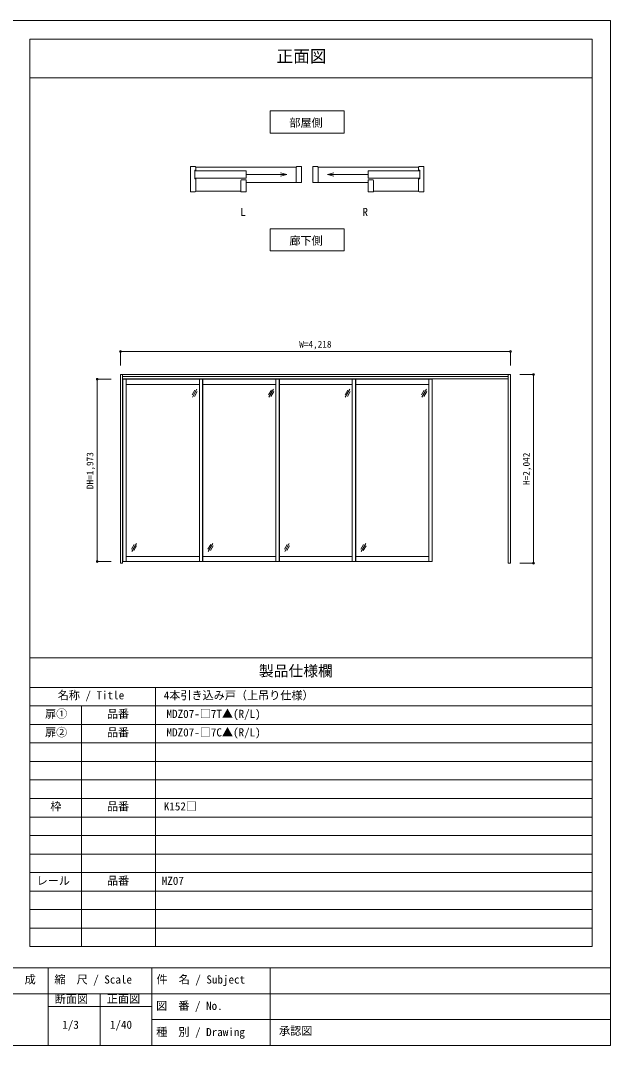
# Model space of a CAD drawing. Units: millimetres on the paper, enlarged 5 times, with parts at other scales. Extents: x -992 to 1008, y -685 to 700.
# Drawn here: x 210 to 1008, y -685 to 700 of the extents above; entities that cross this region are included whole.
import ezdxf
from ezdxf.enums import TextEntityAlignment as Align

# ---------------------------------------------------------------- set-up
doc = ezdxf.new("R2010")
doc.units = ezdxf.units.MM
doc.header["$LTSCALE"] = 5
doc.header["$PDMODE"] = 32
doc.header["$PDSIZE"] = 2.5
for name, color, linetype, lineweight in [('1-0_H-SYM', 7, 'Continuous', 20), ('1-1_0', 7, 'Continuous', 20), ('3-0', 7, 'Continuous', 20)]:
    doc.layers.add(name, color=color, linetype=linetype, lineweight=lineweight)
doc.styles.add('ＭＳ ゴシック', font='')
doc.styles.get('ＭＳ ゴシック').set_extended_font_data('MS Gothic')

msp = doc.modelspace()

# ---------------------------------------------------------------- linework, layer by layer
at = {"layer": '1-0_H-SYM'}
for p, q in [((222.5, -161.25), (222.5, 675)), ((222.5, -201.25), (982.5, -201.25))]:
    msp.add_line(p, q, dxfattribs=at)
at = {"layer": '1-1_0'}
for p, q in [((982.5, 675), (222.5, 675)), ((982.5, -551.25), (982.5, 675)), ((222.5, 622.5), (982.5, 622.5)), ((982.5, -161.25), (982.5, 622.5)), ((222.5, -551.25), (222.5, -161.25)), ((222.5, -161.25), (982.5, -161.25)), ((222.5, -161.25), (982.5, -161.25)), ((392.5, -551.25), (392.5, -201.25)), ((222.5, -226.25), (982.5, -226.25)), ((292.5, -551.25), (292.5, -226.25)), ((222.5, -251.25), (982.5, -251.25)), ((222.5, -276.25), (982.5, -276.25)), ((222.5, -301.25), (982.5, -301.25)), ((222.5, -326.25), (982.5, -326.25)), ((222.5, -351.25), (982.5, -351.25)), ((222.5, -376.25), (982.5, -376.25)), ((222.5, -401.25), (982.5, -401.25)), ((222.5, -426.25), (982.5, -426.25)), ((222.5, -451.25), (982.5, -451.25)), ((222.5, -476.25), (982.5, -476.25)), ((222.5, -501.25), (982.5, -501.25)), ((222.5, -526.25), (982.5, -526.25)), ((222.5, -551.25), (982.5, -551.25)), ((1007.5, -580), (-992.5, -580)), ((247.5, -580), (247.5, -685)), ((387.5, -580), (387.5, -685)), ((547.5, -580), (547.5, -685)), ((1007.5, -615), (-587.5, -615)), ((317.5, -615), (317.5, -685)), ((387.5, -632.5), (247.5, -632.5)), ((1007.5, -650), (387.5, -650))]:
    msp.add_line(p, q, dxfattribs=at)
msp.add_lwpolyline([(-992.5, -685), (1007.5, -685), (1007.5, 700), (-992.5, 700)], close=True, dxfattribs=at)
msp.add_lwpolyline([(222.5, -161.25), (222.5, 622.5), (982.5, 622.5)], dxfattribs=at)
at = {"layer": '3-0'}
for p, q in [((446.179, 502.594), (439.729, 502.594)), ((439.729, 468.394), (439.729, 502.594)), ((446.929, 501.694), (582.829, 501.694)), ((582.829, 501.844), (582.829, 481.294)), ((590.029, 481.294), (590.029, 502.594)), ((605.029, 481.294), (605.029, 502.594)), ((612.229, 501.844), (612.229, 481.294)), ((748.129, 501.694), (612.229, 501.694)), ((748.879, 502.594), (755.329, 502.594)), ((755.329, 468.394), (755.329, 502.594)), ((445.429, 497.794), (445.429, 486.019)), ((446.929, 497.794), (445.429, 497.794)), ((445.429, 496.894), (514.935, 496.894)), ((514.935, 486.994), (445.429, 486.994)), ((445.429, 486.019), (446.929, 486.019)), ((514.935, 496.894), (514.935, 486.994)), ((514.935, 491.944), (570.104, 491.944)), ((570.104, 491.944), (561.41, 494.273)), ((570.104, 491.944), (561.41, 489.614)), ((624.955, 491.944), (633.648, 494.273)), ((624.955, 491.944), (633.648, 489.614)), ((680.124, 491.944), (624.955, 491.944)), ((749.629, 496.894), (680.124, 496.894)), ((680.124, 496.894), (680.124, 486.994)), ((680.124, 486.994), (749.629, 486.994)), ((748.129, 497.794), (749.629, 497.794)), ((749.629, 486.019), (748.129, 486.019)), ((749.629, 497.794), (749.629, 486.019)), ((514.935, 468.394), (514.935, 484.594)), ((514.935, 481.294), (590.029, 481.294)), ((680.124, 481.294), (605.029, 481.294)), ((680.124, 468.394), (680.124, 484.594)), ((446.179, 468.394), (439.729, 468.394)), ((446.929, 469.294), (507.735, 469.294)), ((748.129, 469.294), (687.324, 469.294)), ((748.879, 468.394), (755.329, 468.394)), ((345.015, 233.974), (345.015, 252.724)), ((345.015, 252.724), (345.015, 233.974)), ((345.015, 252.724), (872.265, 252.724)), ((872.265, 252.724), (872.265, 233.974)), ((313.765, 215.161), (332.515, 215.161)), ((313.765, 215.161), (313.765, -30.964)), ((872.265, 221.474), (345.015, 221.474)), ((345.015, 221.474), (345.015, -33.214)), ((348.015, -33.214), (348.015, 221.474)), ((869.265, 218.849), (348.015, 218.849)), ((869.265, 216.036), (348.015, 216.036)), ((348.39, 215.161), (766.64, 215.161)), ((348.39, -30.964), (348.39, 215.161)), ((352.765, -30.964), (352.765, 215.161)), ((352.765, 208.286), (451.765, 208.286)), ((451.765, -30.964), (451.765, 215.161)), ((456.14, -30.964), (456.14, 215.161)), ((456.515, -30.964), (456.515, 215.161)), ((456.515, 208.286), (555.14, 208.286)), ((555.14, -30.964), (555.14, 215.161)), ((559.515, -30.964), (559.515, 215.161)), ((559.89, -30.964), (559.89, 215.161)), ((559.89, 208.286), (658.515, 208.286)), ((658.515, -30.964), (658.515, 215.161)), ((662.89, -30.964), (662.89, 215.161)), ((663.265, -30.964), (663.265, 215.161)), ((663.265, 208.286), (761.89, 208.286)), ((761.89, -30.964), (761.89, 215.161)), ((766.265, -30.964), (766.265, 215.161)), ((766.64, -30.964), (766.64, 215.161)), ((869.265, 221.474), (869.265, -33.214)), ((872.265, -33.214), (872.265, 221.474)), ((884.765, 221.474), (903.515, 221.474)), ((903.515, 221.474), (884.765, 221.474)), ((903.515, 221.474), (903.515, -33.214)), ((441.93, 193.971), (445.68, 200.466)), ((442.303, 190.869), (448.553, 201.694)), ((445.177, 192.096), (448.927, 198.591)), ((545.305, 193.971), (549.055, 200.466)), ((545.678, 190.869), (551.928, 201.694)), ((548.552, 192.096), (552.302, 198.591)), ((648.68, 193.971), (652.43, 200.466)), ((649.053, 190.869), (655.303, 201.694)), ((651.927, 192.096), (655.677, 198.591)), ((752.055, 193.971), (755.805, 200.466)), ((752.428, 190.869), (758.678, 201.694)), ((755.302, 192.096), (759.052, 198.591)), ((363.728, -7.899), (359.978, -14.394)), ((366.602, -6.671), (360.352, -17.497)), ((366.976, -9.774), (363.226, -16.269)), ((467.103, -7.899), (463.353, -14.394)), ((469.977, -6.671), (463.727, -17.497)), ((470.351, -9.774), (466.601, -16.269)), ((570.478, -7.899), (566.728, -14.394)), ((573.352, -6.671), (567.102, -17.497)), ((573.726, -9.774), (569.976, -16.269)), ((673.853, -7.899), (670.103, -14.394)), ((676.727, -6.671), (670.477, -17.497)), ((677.101, -9.774), (673.351, -16.269)), ((451.765, -24.089), (352.765, -24.089)), ((555.14, -24.089), (456.515, -24.089)), ((658.515, -24.089), (559.89, -24.089)), ((761.89, -24.089), (663.265, -24.089)), ((313.765, -30.964), (332.515, -30.964)), ((345.015, -33.214), (348.015, -33.214)), ((766.64, -30.964), (348.39, -30.964)), ((869.265, -33.214), (872.265, -33.214)), ((903.515, -33.214), (884.765, -33.214))]:
    msp.add_line(p, q, dxfattribs=at)
for points in [[(547.529, 577.966), (647.529, 577.966), (647.529, 547.966), (547.529, 547.966)], [(547.529, 388.623), (647.529, 388.623), (647.529, 418.623), (547.529, 418.623)]]:
    msp.add_lwpolyline(points, close=True, dxfattribs=at)
for points in [[(446.179, 502.594), (446.929, 501.844), (446.929, 497.794)], [(582.829, 501.844), (583.579, 502.594), (590.029, 502.594)], [(612.229, 501.844), (611.479, 502.594), (605.029, 502.594)], [(748.879, 502.594), (748.129, 501.844), (748.129, 497.794)], [(446.179, 468.394), (446.929, 469.144), (446.929, 486.019)], [(748.879, 468.394), (748.129, 469.144), (748.129, 486.019)], [(507.735, 469.144), (507.735, 483.844), (508.485, 484.594), (514.935, 484.594)], [(687.324, 469.144), (687.324, 483.844), (686.574, 484.594), (680.124, 484.594)], [(507.735, 469.144), (508.485, 468.394), (514.935, 468.394)], [(687.324, 469.144), (686.574, 468.394), (680.124, 468.394)]]:
    msp.add_lwpolyline(points, dxfattribs=at)
at = {"layer": '3-0', "color": 3}
for p in [(345.015, 252.724), (872.265, 252.724), (903.515, 221.474), (313.765, 215.161), (313.765, -30.964), (903.515, -33.214)]:
    msp.add_point(p, dxfattribs=at)

# ---------------------------------------------------------------- texts
at = {"layer": '1-1_0', "style": 'ＭＳ ゴシック'}
for s, height, p in [('正面図', 16.5, (556.119, 638.489)), ('製品仕様欄', 14.66, (532.198, -190.536)), ('名称 / Title', 11, (260.32, -220.528)), ('4本引き込み戸（上吊り仕様）', 11, (403.667, -220.682)), ('扉①', 11, (243.167, -245.682)), ('品番', 11, (326.833, -245.682)), ('MDZ07-□7T▲(R/L)', 11, (407.417, -245.682)), ('扉②', 11, (243.167, -270.682)), ('品番', 11, (326.833, -270.682)), ('MDZ07-□7C▲(R/L)', 11, (407.417, -270.682)), ('枠', 11, (250.333, -370.682)), ('品番', 11, (326.833, -370.682)), ('K152□', 11, (403.667, -370.682)), ('レール', 11, (231.825, -471.18)), ('品番', 11, (326.875, -471.25)), ('MZ07', 11, (400.928, -471.25)), ('作\u3000成', 11, (185.583, -604.606)), ('縮\u3000尺 / Scale', 11, (255.842, -604.606)), ('件\u3000名 / Subject', 11, (393.805, -604.618)), ('断面図', 11, (256.272, -631.073)), ('正面図', 11, (326.67, -630.718)), ('図\u3000番 / No.', 11, (393.387, -640.175)), ('1/3', 11, (266.458, -665.724)), ('1/40', 11, (330.833, -665.724)), ('種\u3000別 / Drawing', 11, (393.472, -675.643)), ('承認図', 11, (559.516, -674.048))]:
    msp.add_text(s, height=height, dxfattribs=at).set_placement(p, align=Align.BOTTOM_LEFT)
at = {"layer": '3-0', "style": 'ＭＳ ゴシック'}
for s, p in [('部屋側', (573.399, 552.966)), ('L', (506.959, 432.523)), ('R', (672.259, 432.523)), ('廊下側', (573.399, 393.623))]:
    msp.add_text(s, height=11, dxfattribs=at).set_placement(p, align=Align.BOTTOM_LEFT)
at = {"layer": '3-0', "color": 4, "style": 'ＭＳ ゴシック'}
msp.add_text('W=4,218', height=9.164, dxfattribs=at).set_placement((586.765, 255.224), align=Align.BOTTOM_LEFT)
for s, p in [('DH=1,973', (311.265, 66.849)), ('H=2,042', (901.015, 72.474))]:
    msp.add_text(s, height=9.164, rotation=90, dxfattribs=at).set_placement(p, align=Align.BOTTOM_LEFT)

doc.saveas('drawing.dxf')
